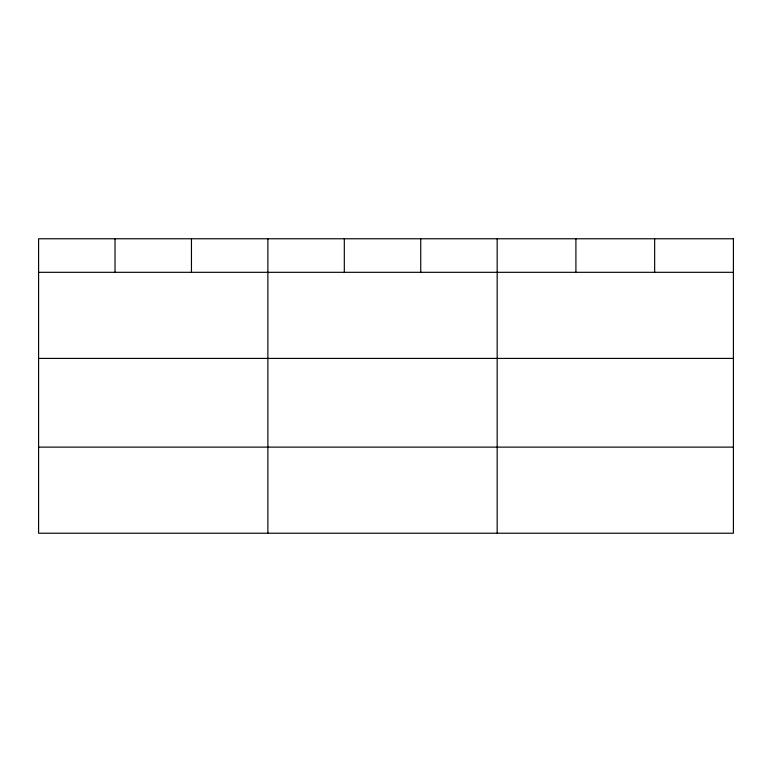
<?xml version="1.0" encoding="UTF-8"?>
<svg xmlns="http://www.w3.org/2000/svg" width="772" height="772" viewBox="0 0 772 772"><rect width="100%" height="100%" fill="white"/><g stroke="black" fill="none" stroke-linecap="round" stroke-linejoin="round"><path stroke-width="1.16" d="M38.6 272.313L733.4 272.313M38.6 358.411L733.4 358.411M38.6 447.123L733.4 447.123M654.656 238.77L654.656 272.313M575.912 238.77L575.912 272.313M497.168 238.77L497.168 533.23M420.74 238.77L420.74 272.313M344.312 238.77L344.312 272.313M267.884 238.77L267.884 533.23M191.456 238.77L191.456 272.313M115.028 238.77L115.028 272.313M733.4 238.77L38.6 238.77L38.6 533.23L733.4 533.23L733.4 238.77"/></g></svg>
